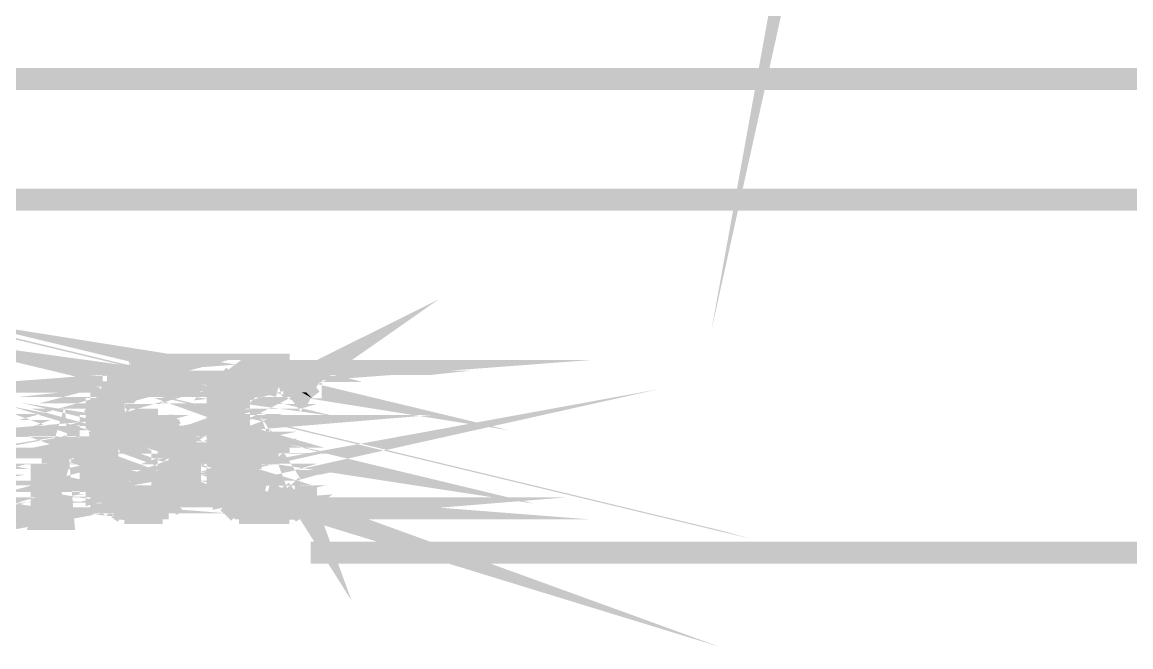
# Model space of a CAD drawing. Header units: inches. Extents: x -524 to 1067, y -71 to 1110.
# Drawn here: x 669.56 to 716.26, y -38.66 to -12.35 of the extents above; entities that cross this region are included whole.
import ezdxf

# ---------------------------------------------------------------- set-up
doc = ezdxf.new("R2010")
doc.units = ezdxf.units.IN
doc.header["$MEASUREMENT"] = 0
doc.layers.add('H', color=7, linetype='Continuous')
doc.layers.add('P', color=7, linetype='Continuous')

msp = doc.modelspace()

# ---------------------------------------------------------------- hatches: boundary and pattern name
at = {"layer": 'H', "linetype": 'Continuous'}
for points in [[(675.982, -27.743), (675.982, -27.743), (675.723, -27.743), (675.533, -27.615), (675.34, -27.484), (675.208, -27.484), (675.533, -27.615), (675.723, -27.743), (675.533, -27.677), (675.208, -27.484), (675.081, -27.484), (674.438, -27.356), (674.117, -27.294), (674.117, -27.035), (675.274, -27.484), (675.533, -27.484), (675.34, -27.484), (675.533, -27.55), (675.982, -27.743), (675.982, -27.743), (675.533, -27.55), (675.274, -27.484), (674.117, -27.035), (674.566, -27.035), (676.176, -27.743), (675.982, -27.743)], [(676.176, -27.743), (674.566, -27.035), (676.176, -27.035), (676.176, -27.743)], [(674.825, -27.035), (675.723, -26.841), (675.723, -27.035), (674.825, -27.035)], [(674.825, -27.035), (675.015, -26.841), (675.723, -26.841), (674.825, -27.035)], [(678.752, -27.294), (681.326, -27.035), (681.519, -27.294), (678.752, -27.294)], [(678.752, -27.294), (678.942, -27.035), (681.326, -27.035), (678.752, -27.294)], [(679.46, -27.035), (679.46, -26.841), (680.358, -26.841), (680.358, -27.035), (679.46, -27.035)], [(673.405, -27.743), (675.015, -27.484), (674.825, -27.743), (673.405, -27.743)], [(673.405, -27.743), (673.405, -27.484), (675.015, -27.484), (673.405, -27.743)], [(674.566, -27.484), (674.566, -27.484), (673.665, -27.484), (673.665, -27.294), (673.858, -27.294), (674.051, -27.294), (674.825, -27.484), (674.694, -27.484), (674.051, -27.294), (673.665, -27.294), (674.566, -27.484), (674.566, -27.484), (673.665, -27.294), (674.051, -27.294), (674.694, -27.484), (674.566, -27.484)], [(675.723, -27.743), (675.723, -27.743), (675.533, -27.743), (674.825, -27.484), (674.117, -27.356), (673.858, -27.294), (674.117, -27.356), (674.438, -27.356), (674.953, -27.484), (675.533, -27.677), (675.723, -27.743), (675.723, -27.743), (675.533, -27.677), (674.953, -27.484), (674.438, -27.356), (674.117, -27.356), (673.858, -27.294), (674.117, -27.294), (674.438, -27.356), (675.081, -27.484), (675.208, -27.484), (674.953, -27.484), (675.533, -27.677), (675.723, -27.743)], [(678.041, -27.743), (679.909, -27.484), (679.65, -27.743), (678.041, -27.743)], [(678.041, -27.743), (678.3, -27.484), (679.909, -27.484), (678.041, -27.743)], [(678.3, -27.484), (678.493, -27.294), (680.169, -27.484), (678.3, -27.484)], [(680.358, -27.743), (680.169, -27.484), (678.493, -27.294), (681.778, -27.294), (680.358, -27.743)], [(680.358, -27.743), (681.778, -27.294), (680.811, -27.743), (680.358, -27.743)], [(680.811, -27.743), (681.778, -27.294), (681.326, -27.936), (681.07, -27.743), (680.811, -27.743)], [(681.778, -28.192), (681.326, -27.936), (681.778, -27.294), (681.778, -28.192)], [(672.956, -28.451), (672.956, -28.192), (673.858, -27.936), (673.858, -28.192), (673.665, -28.192), (673.665, -28.451), (673.405, -28.645), (672.697, -28.9), (672.697, -28.451), (672.956, -28.451)], [(672.956, -28.192), (672.956, -27.936), (673.15, -27.936), (674.373, -27.743), (674.117, -27.936), (673.858, -27.936), (672.956, -28.192)], [(673.15, -27.936), (673.15, -27.743), (674.373, -27.743), (673.15, -27.936)], [(677.851, -28.451), (677.851, -27.936), (678.752, -27.936), (678.752, -28.451), (677.851, -28.451)], [(678.041, -27.936), (678.041, -27.743), (679.201, -27.743), (678.942, -27.936), (678.041, -27.936)], [(681.778, -28.192), (681.326, -27.936), (681.519, -27.936), (681.778, -28.192)], [(678.493, -28.9), (677.851, -28.645), (677.851, -28.451), (678.493, -28.451), (678.493, -28.9)], [(672.508, -29.612), (672.508, -29.093), (672.697, -28.9), (673.405, -29.093), (673.405, -29.353), (673.15, -29.353), (672.508, -29.612)], [(673.405, -29.093), (672.697, -28.9), (673.405, -28.645), (673.405, -29.093)], [(677.851, -28.9), (677.851, -28.645), (678.493, -28.9), (677.851, -28.9)], [(677.851, -29.612), (677.851, -28.9), (678.493, -28.9), (678.493, -29.093), (678.752, -29.353), (677.851, -29.612)], [(672.508, -29.612), (673.15, -29.353), (673.15, -29.612), (672.508, -29.612)], [(673.405, -29.612), (673.665, -29.353), (674.117, -29.353), (674.373, -29.093), (675.274, -29.093), (675.274, -29.353), (675.723, -29.353), (675.982, -29.612), (673.405, -29.612)], [(677.851, -29.612), (678.752, -29.353), (678.752, -29.612), (677.851, -29.612)], [(672.508, -29.802), (672.508, -29.612), (676.176, -29.612), (676.176, -29.802), (672.508, -29.802)], [(672.508, -30.32), (672.508, -30.061), (673.858, -29.802), (673.665, -30.061), (672.508, -30.32)], [(672.508, -30.061), (673.858, -29.802), (674.117, -29.802), (672.508, -30.061)], [(672.508, -30.061), (672.508, -29.802), (674.117, -29.802), (672.508, -30.061)], [(675.274, -30.061), (675.015, -29.802), (676.435, -30.061), (675.274, -30.061)], [(676.435, -30.061), (675.015, -29.802), (676.435, -29.802), (676.435, -30.061)], [(678.041, -29.802), (678.041, -29.612), (678.942, -29.612), (678.942, -29.802), (678.041, -29.802)], [(678.3, -30.061), (679.65, -29.802), (679.909, -30.061), (678.3, -30.061)], [(678.3, -30.061), (678.3, -29.802), (679.65, -29.802), (678.3, -30.061)], [(672.508, -30.32), (673.343, -30.126), (673.665, -30.061), (673.343, -30.126), (673.15, -30.32), (672.508, -30.32)], [(672.508, -30.769), (672.508, -30.32), (673.15, -30.51), (672.508, -30.769)], [(673.15, -30.51), (672.508, -30.32), (673.15, -30.32), (673.15, -30.51)], [(676.625, -30.51), (675.723, -30.32), (675.533, -30.32), (676.435, -30.061), (676.625, -30.32), (676.625, -30.51)], [(675.533, -30.32), (675.533, -30.061), (676.435, -30.061), (675.533, -30.32)], [(675.723, -30.51), (675.723, -30.32), (676.625, -30.51), (675.723, -30.51)], [(680.358, -30.51), (678.942, -30.32), (678.752, -30.32), (678.493, -30.061), (680.358, -30.51)], [(680.358, -30.51), (678.493, -30.061), (680.358, -30.061), (680.358, -30.51)], [(678.752, -30.51), (678.942, -30.32), (680.358, -30.51), (678.752, -30.51)], [(672.508, -31.67), (672.508, -30.769), (673.15, -30.51), (673.15, -31.218), (673.405, -31.218), (673.405, -31.477), (672.508, -31.67)], [(675.723, -30.769), (675.723, -30.51), (676.625, -30.51), (676.625, -30.962), (675.982, -31.218), (675.982, -30.962), (675.723, -30.769)], [(678.041, -31.218), (678.041, -30.962), (679.201, -30.769), (678.942, -30.962), (678.752, -30.962), (678.041, -31.218)], [(678.041, -30.962), (678.3, -30.769), (679.201, -30.769), (678.041, -30.962)], [(678.3, -30.769), (679.909, -30.51), (679.65, -30.769), (678.3, -30.769)], [(678.3, -30.769), (678.493, -30.51), (679.909, -30.51), (678.3, -30.769)], [(670.38, -33.28), (670.38, -30.962), (671.088, -30.962), (671.347, -33.28), (670.38, -33.28)], [(676.435, -31.929), (675.723, -31.67), (675.723, -31.477), (675.982, -31.218), (676.625, -30.962), (676.625, -31.67), (676.435, -31.929)], [(677.851, -31.477), (678.041, -31.218), (678.752, -31.477), (677.851, -31.477)], [(678.752, -31.477), (678.041, -31.218), (678.752, -30.962), (678.752, -31.477)], [(673.405, -31.929), (672.697, -31.67), (672.508, -31.67), (673.405, -31.477), (673.405, -31.929)], [(672.697, -32.119), (672.697, -31.67), (673.405, -31.929), (673.665, -31.929), (673.665, -32.119), (672.697, -32.119)], [(675.723, -31.929), (675.723, -31.67), (676.435, -31.929), (675.723, -31.929)], [(677.851, -31.67), (677.851, -31.477), (678.752, -31.477), (678.752, -31.67), (677.851, -31.67)], [(677.851, -32.119), (677.851, -31.67), (678.752, -31.67), (678.752, -31.929), (677.851, -32.119)], [(672.956, -32.378), (672.956, -32.119), (673.665, -32.119), (673.858, -32.378), (672.956, -32.378)], [(675.274, -32.378), (675.533, -32.119), (676.435, -32.119), (676.435, -32.378), (675.274, -32.378)], [(675.533, -32.119), (675.533, -31.929), (676.435, -31.929), (676.435, -32.119), (675.533, -32.119)], [(678.041, -32.378), (678.041, -32.119), (677.851, -32.119), (678.752, -31.929), (678.942, -32.119), (678.041, -32.378)], [(678.041, -32.378), (678.942, -32.119), (678.942, -32.378), (678.041, -32.378)], [(681.519, -32.827), (680.811, -32.378), (681.07, -32.119), (681.519, -32.827)], [(681.519, -32.827), (681.07, -32.119), (681.326, -32.119), (681.519, -31.929), (681.519, -32.827)], [(672.956, -32.637), (674.373, -32.378), (674.566, -32.378), (672.956, -32.637)], [(672.956, -32.637), (672.956, -32.378), (674.373, -32.378), (672.956, -32.637)], [(672.956, -32.637), (674.566, -32.378), (676.176, -32.637), (672.956, -32.637)], [(673.858, -33.086), (673.665, -32.827), (673.405, -32.827), (673.15, -32.637), (675.982, -32.637), (675.723, -32.827), (675.533, -32.827), (675.533, -33.086), (673.858, -33.086)], [(676.176, -32.637), (674.566, -32.378), (675.015, -32.378), (676.176, -32.637)], [(676.176, -32.637), (675.015, -32.378), (676.176, -32.378), (676.176, -32.637)], [(681.519, -32.827), (678.3, -32.637), (678.041, -32.378), (679.909, -32.378), (681.519, -32.827)], [(678.493, -32.827), (678.3, -32.637), (681.519, -32.827), (678.493, -32.827)], [(681.519, -32.827), (679.909, -32.378), (680.169, -32.378), (681.519, -32.827)], [(681.519, -32.827), (680.169, -32.378), (680.617, -32.378), (681.519, -32.827)], [(681.519, -32.827), (680.617, -32.378), (680.811, -32.378), (681.519, -32.827)], [(678.752, -33.086), (678.493, -32.827), (681.07, -32.827), (680.811, -33.086), (678.752, -33.086)]]:
    msp.add_hatch(color=256, dxfattribs=at).paths.add_polyline_path(points)

# ---------------------------------------------------------------- linework, layer by layer
at = {"layer": 'P', "const_width": 0.927}
for points in [[(703.535, -0.833), (703.279, -1.99), (703.535, -0.574)], [(952.877, -14.739), (372.111, -14.739)], [(957.961, -19.823), (366.961, -19.823)], [(675.468, -27.677), (673.858, -27.228), (675.723, -27.677), (675.468, -27.677)], [(673.599, -27.228), (675.468, -27.677), (673.858, -27.228), (673.599, -27.228)], [(680.811, -27.677), (681.712, -27.228), (680.811, -27.677), (681.712, -27.228), (681.07, -27.677), (680.811, -27.677)], [(680.358, -27.677), (678.493, -27.228), (680.103, -27.484)], [(675.468, -27.484), (673.599, -27.228), (675.468, -27.677), (675.468, -27.484)], [(665.036, -27.035), (662.978, -27.035), (665.036, -27.228), (665.036, -27.035)], [(662.978, -27.035), (665.036, -27.228), (662.978, -27.228), (662.978, -27.035)], [(678.942, -27.035), (681.26, -27.035), (678.687, -27.228), (678.942, -27.035)], [(675.015, -26.776), (675.723, -26.776), (674.759, -27.035)], [(674.051, -27.035), (675.916, -27.677), (675.723, -27.677)], [(675.723, -27.677), (674.051, -27.035)], [(674.051, -27.035), (674.051, -27.228)], [(675.723, -27.677), (674.051, -27.035)], [(674.051, -27.035), (675.916, -27.677), (674.051, -27.035), (674.051, -27.035), (675.916, -27.677)], [(674.051, -27.035), (676.176, -27.677)], [(674.051, -27.035), (676.176, -27.677)], [(676.176, -27.677), (674.307, -27.035), (674.051, -27.035)], [(676.176, -27.677), (674.307, -27.035)], [(674.307, -27.035), (674.566, -27.035), (676.176, -27.677)], [(676.176, -27.035), (674.566, -27.035)], [(674.566, -27.035), (676.176, -27.035)], [(676.176, -27.035), (674.566, -27.035)], [(674.566, -27.035), (676.176, -27.677)], [(675.916, -27.035), (674.566, -27.035)], [(674.566, -27.035), (675.916, -27.035)], [(676.176, -27.035), (674.566, -27.035), (674.566, -27.035)], [(674.566, -27.035), (676.176, -27.035)], [(675.916, -27.035), (674.566, -27.035), (674.759, -27.035)], [(675.723, -26.776), (674.759, -27.035), (675.723, -26.776)], [(674.759, -27.035), (675.015, -26.776)], [(675.723, -27.035), (674.759, -27.035), (675.916, -27.035), (675.723, -27.035)], [(674.759, -27.035), (675.916, -27.035)], [(675.274, -26.776), (675.723, -26.776)], [(675.723, -26.776), (675.274, -26.776)], [(675.274, -26.776), (675.468, -26.776)], [(675.468, -26.776), (675.274, -26.776)], [(675.274, -26.776), (675.274, -26.776), (675.274, -26.776)], [(675.468, -26.776), (675.723, -26.776)], [(675.723, -26.776), (675.468, -26.776)], [(676.176, -27.677), (676.176, -27.035)], [(680.358, -26.776), (679.395, -26.776), (680.358, -27.035), (680.358, -26.776)], [(679.395, -26.776), (680.358, -27.035), (679.395, -27.035)], [(678.687, -27.228), (681.26, -27.035)], [(678.942, -27.035), (681.07, -27.035)], [(681.07, -27.035), (678.942, -27.035)], [(678.942, -27.035), (681.07, -27.035)], [(681.07, -27.035), (678.942, -27.035), (678.942, -27.035), (681.07, -27.035)], [(678.942, -27.035), (681.26, -27.035)], [(680.811, -27.035), (678.942, -27.035)], [(678.942, -27.035), (680.811, -27.035)], [(680.811, -27.035), (678.942, -27.035)], [(678.942, -27.035), (681.07, -27.035)], [(680.811, -27.035), (678.942, -27.035)], [(678.942, -27.035), (679.201, -27.035)], [(679.395, -27.035), (680.811, -27.035), (679.201, -27.035)], [(679.201, -27.035), (679.395, -27.035)], [(680.811, -27.035), (679.201, -27.035)], [(679.201, -27.035), (680.811, -27.035)], [(679.201, -27.035), (680.811, -27.035)], [(679.65, -26.776), (680.358, -26.776), (679.395, -26.776), (679.65, -26.776)], [(679.395, -27.035), (679.395, -26.776)], [(680.358, -27.035), (679.395, -27.035)], [(679.395, -27.035), (680.358, -27.035)], [(680.552, -27.035), (679.395, -27.035), (680.811, -27.035), (680.552, -27.035)], [(680.103, -26.776), (679.844, -26.776), (679.65, -26.776)], [(679.65, -26.776), (679.844, -26.776)], [(680.103, -26.776), (679.65, -26.776), (680.358, -26.776)], [(679.844, -26.776), (680.103, -26.776)], [(680.358, -26.776), (680.103, -26.776)], [(681.07, -27.035), (680.811, -27.035)], [(680.811, -27.035), (680.811, -27.035)], [(681.26, -27.035), (681.07, -27.035)], [(681.26, -27.035), (681.519, -27.228)], [(679.844, -32.313), (681.519, -32.827), (680.103, -32.313)], [(673.405, -27.677), (675.274, -27.484), (675.015, -27.484)], [(673.405, -27.677), (675.274, -27.484), (673.405, -27.484), (673.405, -27.677)], [(679.65, -27.677), (678.041, -27.677), (679.844, -27.484)], [(678.234, -27.484), (679.844, -27.484), (678.041, -27.677), (678.234, -27.484)], [(675.274, -27.484), (673.405, -27.484)], [(673.405, -27.484), (675.274, -27.484)], [(675.468, -27.484), (673.405, -27.484)], [(673.405, -27.484), (673.599, -27.484), (675.468, -27.484)], [(673.405, -27.677), (675.015, -27.484)], [(675.015, -27.484), (673.405, -27.677)], [(675.468, -27.484), (673.599, -27.228), (673.599, -27.484)], [(673.599, -27.484), (675.468, -27.484)], [(673.858, -27.228), (675.723, -27.677), (674.051, -27.228), (673.858, -27.228)], [(675.723, -27.677), (674.051, -27.228), (675.723, -27.677), (675.723, -27.677), (674.051, -27.228)], [(675.015, -27.484), (674.759, -27.677)], [(679.844, -27.484), (678.041, -27.677), (679.844, -27.484), (679.844, -27.484)], [(678.234, -27.484), (678.493, -27.228)], [(679.844, -27.484), (678.234, -27.484)], [(678.234, -27.484), (679.844, -27.484)], [(680.103, -27.484), (678.234, -27.484), (678.234, -27.484)], [(678.234, -27.484), (680.103, -27.484)], [(680.103, -27.484), (678.234, -27.484)], [(678.234, -27.484), (680.103, -27.484)], [(680.103, -27.484), (678.234, -27.484)], [(678.493, -27.228), (680.103, -27.484)], [(680.358, -27.677), (678.493, -27.228)], [(678.493, -27.228), (681.712, -27.228)], [(678.687, -27.228), (681.519, -27.228), (678.493, -27.228), (678.687, -27.228)], [(681.519, -27.228), (678.493, -27.228), (681.712, -27.228)], [(678.493, -27.228), (681.712, -27.228)], [(681.712, -27.228), (678.493, -27.228), (678.493, -27.228), (681.712, -27.228)], [(678.493, -27.228), (681.712, -27.228)], [(681.519, -27.228), (678.687, -27.228)], [(681.519, -27.228), (678.687, -27.228)], [(678.687, -27.228), (681.519, -27.228)], [(679.844, -27.484), (679.65, -27.677)], [(680.103, -27.484), (680.358, -27.677)], [(681.712, -27.228), (680.358, -27.677)], [(680.358, -27.677), (681.712, -27.228), (680.358, -27.677)], [(680.552, -27.677), (681.712, -27.228), (680.552, -27.677)], [(681.712, -27.228), (680.552, -27.677)], [(680.552, -27.677), (680.811, -27.677), (681.712, -27.228)], [(681.712, -27.228), (681.26, -27.936), (681.712, -28.192)], [(681.712, -27.228), (681.07, -27.677)], [(681.07, -27.677), (681.26, -27.936), (681.712, -27.228)], [(681.519, -27.228), (681.519, -27.228)], [(681.712, -27.228), (681.519, -27.228)], [(681.712, -28.192), (681.712, -27.228)], [(681.712, -27.228), (681.712, -27.228)], [(672.891, -27.936), (673.858, -27.936), (672.891, -28.192)], [(673.858, -27.936), (672.891, -28.192), (673.858, -27.936)], [(674.051, -27.936), (672.891, -27.936)], [(672.891, -27.936), (673.15, -27.936)], [(674.051, -27.936), (672.891, -27.936)], [(672.891, -27.936), (673.858, -27.936), (674.051, -27.936)], [(672.891, -28.192), (672.891, -27.936)], [(674.307, -27.677), (673.15, -27.936), (674.307, -27.677), (673.15, -27.936)], [(673.15, -27.936), (674.051, -27.936), (674.307, -27.677)], [(674.759, -27.677), (673.15, -27.677), (674.759, -27.677)], [(674.566, -27.677), (673.15, -27.677), (674.307, -27.677), (674.566, -27.677)], [(673.15, -27.677), (674.307, -27.677)], [(674.307, -27.677), (673.15, -27.936)], [(673.15, -27.936), (673.15, -27.677)], [(674.759, -27.677), (673.15, -27.677)], [(673.15, -27.677), (673.405, -27.677)], [(673.15, -27.936), (674.051, -27.936)], [(674.051, -27.936), (673.15, -27.936)], [(673.15, -27.936), (673.15, -27.936)], [(674.051, -27.936), (673.15, -27.936)], [(673.15, -27.936), (674.051, -27.936), (674.051, -27.936), (673.15, -27.936)], [(674.759, -27.677), (673.405, -27.677)], [(674.759, -27.677), (673.405, -27.677), (674.759, -27.677), (674.759, -27.677), (673.405, -27.677)], [(677.785, -27.936), (678.687, -27.936), (677.785, -28.192), (677.785, -27.936)], [(675.916, -27.677), (675.916, -27.677), (675.916, -27.677)], [(676.176, -27.677), (675.916, -27.677)], [(678.942, -27.936), (677.785, -27.936)], [(677.785, -27.936), (678.942, -27.936)], [(678.942, -27.936), (677.785, -27.936), (678.687, -27.936), (678.942, -27.936)], [(678.687, -27.936), (677.785, -28.192)], [(677.785, -28.192), (678.687, -28.192), (678.687, -27.936)], [(678.041, -27.936), (678.942, -27.936), (677.785, -27.936), (678.041, -27.936)], [(679.395, -27.677), (678.041, -27.677), (679.395, -27.677)], [(679.201, -27.677), (678.041, -27.677), (679.201, -27.677), (679.201, -27.677), (678.041, -27.677)], [(679.201, -27.677), (678.041, -27.936)], [(678.041, -27.936), (678.041, -27.677)], [(679.201, -27.677), (678.041, -27.936)], [(678.041, -27.936), (678.942, -27.936), (679.201, -27.677)], [(679.65, -27.677), (678.041, -27.677), (679.395, -27.677)], [(678.041, -27.677), (679.395, -27.677), (678.041, -27.677), (678.041, -27.677), (679.395, -27.677), (678.041, -27.677)], [(679.395, -27.677), (679.65, -27.677)], [(679.395, -27.677), (679.395, -27.677)], [(680.552, -27.677), (680.552, -27.677)], [(681.519, -27.936), (681.26, -27.936)], [(681.26, -27.936), (681.712, -28.192)], [(681.26, -27.936), (681.712, -28.192), (681.26, -27.936)], [(681.712, -28.192), (681.519, -27.936), (681.712, -28.192), (681.519, -27.936)], [(674.307, -32.313), (672.891, -32.572), (674.051, -32.313)], [(665.036, -28.192), (666.004, -28.385), (665.036, -28.385), (665.036, -28.192)], [(673.599, -28.385), (672.697, -28.645), (673.405, -28.645)], [(672.891, -28.385), (673.599, -28.385), (672.697, -28.385), (672.891, -28.385)], [(673.599, -28.385), (672.697, -28.385)], [(672.697, -28.385), (673.599, -28.385), (673.599, -28.385), (672.697, -28.385)], [(673.599, -28.385), (672.697, -28.645), (672.697, -28.385)], [(673.858, -28.192), (672.891, -28.192)], [(672.891, -28.192), (673.599, -28.192), (673.858, -28.192)], [(672.891, -28.192), (673.599, -28.192)], [(673.599, -28.192), (672.891, -28.385), (672.891, -28.192)], [(673.599, -28.192), (672.891, -28.385)], [(672.891, -28.385), (673.599, -28.385)], [(673.405, -28.645), (673.599, -28.385)], [(673.599, -28.385), (673.599, -28.192)], [(678.493, -28.385), (677.785, -28.385), (678.493, -28.645), (678.493, -28.385)], [(677.785, -28.385), (678.493, -28.645), (677.785, -28.645), (677.785, -28.385)], [(677.785, -28.192), (678.687, -28.192)], [(678.687, -28.192), (677.785, -28.192), (677.785, -28.192), (678.687, -28.192)], [(677.785, -28.192), (678.687, -28.385), (678.687, -28.192)], [(677.785, -28.192), (678.687, -28.385)], [(677.785, -28.385), (677.785, -28.192)], [(678.687, -28.385), (677.785, -28.385)], [(677.785, -28.385), (678.687, -28.385)], [(678.687, -28.385), (677.785, -28.385)], [(678.687, -30.254), (680.358, -30.51), (678.493, -30.061)], [(672.442, -29.093), (673.405, -29.093), (672.697, -28.9)], [(673.405, -28.645), (672.697, -28.9), (673.405, -28.645), (672.697, -28.9), (673.405, -28.9), (673.405, -28.645)], [(672.697, -28.645), (673.405, -28.645), (672.697, -28.9), (672.697, -28.645)], [(672.697, -28.9), (672.442, -29.093)], [(672.697, -28.9), (673.405, -28.9), (672.697, -28.9), (672.697, -28.9), (673.405, -28.9)], [(672.697, -28.9), (673.405, -29.093), (673.405, -28.9)], [(678.493, -28.9), (677.785, -29.093), (678.493, -29.093), (678.493, -28.9)], [(677.785, -28.9), (678.493, -28.9), (677.785, -29.093), (677.785, -28.9)], [(678.493, -28.645), (677.785, -28.645), (678.493, -28.9), (678.493, -28.645)], [(677.785, -28.645), (678.493, -28.9), (677.785, -28.645)], [(677.785, -28.9), (678.493, -28.9)], [(678.493, -28.9), (677.785, -28.9)], [(677.785, -28.9), (678.493, -28.9), (678.493, -28.9)], [(678.493, -28.9), (677.785, -28.9)], [(673.405, -29.546), (675.723, -29.353), (673.599, -29.353), (673.405, -29.546)], [(675.274, -29.353), (674.051, -29.353), (675.274, -29.093)], [(672.442, -29.353), (673.15, -29.353), (672.442, -29.546), (672.442, -29.353)], [(670.38, -33.28), (671.088, -30.962), (671.281, -33.28), (670.38, -33.28)], [(672.442, -29.093), (673.405, -29.093), (672.442, -29.093), (672.442, -29.093), (673.405, -29.093)], [(672.442, -29.093), (673.405, -29.353), (673.405, -29.093)], [(672.442, -29.093), (673.405, -29.353)], [(672.442, -29.353), (672.442, -29.093)], [(673.15, -29.353), (672.442, -29.546), (673.15, -29.353)], [(673.405, -29.353), (672.442, -29.353)], [(673.405, -29.353), (672.442, -29.353)], [(672.442, -29.353), (673.15, -29.353), (673.405, -29.353)], [(673.405, -29.546), (675.723, -29.353), (675.916, -29.546)], [(675.723, -29.353), (673.599, -29.353)], [(673.599, -29.353), (675.723, -29.353), (675.723, -29.353), (673.599, -29.353)], [(675.723, -29.353), (673.599, -29.353)], [(673.599, -29.353), (673.599, -29.353)], [(675.723, -29.353), (673.599, -29.353)], [(673.599, -29.353), (675.468, -29.353)], [(673.599, -29.353), (675.468, -29.353)], [(673.858, -29.353), (673.599, -29.353)], [(675.468, -29.353), (673.858, -29.353)], [(675.468, -29.353), (673.858, -29.353)], [(673.858, -29.353), (675.274, -29.353)], [(673.858, -29.353), (675.274, -29.353)], [(675.274, -29.353), (673.858, -29.353)], [(673.858, -29.353), (673.858, -29.353)], [(675.274, -29.353), (673.858, -29.353)], [(673.858, -29.353), (675.274, -29.353), (675.274, -29.353), (673.858, -29.353)], [(674.051, -29.353), (673.858, -29.353)], [(678.687, -29.353), (677.785, -29.546), (678.687, -29.353), (677.785, -29.546), (678.687, -29.546), (678.687, -29.353)], [(674.051, -29.353), (675.274, -29.093)], [(675.274, -29.093), (674.307, -29.093), (674.051, -29.353)], [(675.274, -29.353), (674.051, -29.353)], [(675.274, -29.093), (674.307, -29.093), (675.015, -29.093)], [(674.307, -29.093), (675.015, -29.093), (674.307, -29.093), (674.307, -29.093), (675.015, -29.093)], [(674.307, -29.093), (674.759, -29.093), (675.015, -29.093)], [(674.307, -29.093), (674.759, -29.093), (674.566, -29.093), (674.307, -29.093)], [(674.759, -29.093), (674.759, -29.093), (674.759, -29.093)], [(677.785, -29.353), (678.687, -29.353), (677.785, -29.546), (677.785, -29.353)], [(675.015, -29.093), (675.274, -29.093)], [(675.274, -29.093), (675.274, -29.353)], [(675.274, -29.353), (675.468, -29.353)], [(675.468, -29.353), (675.723, -29.353)], [(678.493, -29.093), (677.785, -29.353), (678.687, -29.353)], [(677.785, -29.093), (678.493, -29.093), (677.785, -29.093), (677.785, -29.093), (678.493, -29.093), (677.785, -29.093)], [(678.493, -29.093), (678.493, -29.093), (677.785, -29.093)], [(678.493, -29.093), (677.785, -29.353), (677.785, -29.093)], [(678.687, -29.353), (678.493, -29.093)], [(681.07, -32.119), (681.519, -32.827), (681.26, -32.119)], [(673.599, -30.061), (672.442, -30.061), (673.858, -29.802)], [(673.15, -30.254), (672.442, -30.254), (673.405, -30.061), (673.15, -30.254)], [(672.442, -29.802), (674.051, -29.802), (672.442, -30.061)], [(676.176, -29.802), (672.442, -29.546)], [(672.442, -29.546), (672.442, -29.802)], [(676.176, -29.802), (672.442, -29.546)], [(672.442, -29.546), (676.176, -29.546)], [(672.442, -29.546), (676.176, -29.546), (673.15, -29.546), (672.442, -29.546)], [(673.15, -29.546), (672.442, -29.546)], [(672.442, -29.546), (672.442, -29.546), (673.15, -29.546)], [(673.858, -29.802), (672.442, -30.061)], [(672.442, -30.061), (674.051, -29.802)], [(672.442, -30.061), (674.051, -29.802)], [(674.051, -29.802), (672.442, -30.061)], [(674.566, -29.802), (672.442, -29.802)], [(672.442, -29.802), (674.566, -29.802)], [(674.307, -29.802), (672.442, -29.802)], [(672.442, -29.802), (674.051, -29.802)], [(672.442, -30.061), (672.442, -29.802)], [(674.566, -29.802), (672.442, -29.802)], [(672.442, -29.802), (676.176, -29.802)], [(672.442, -29.802), (676.176, -29.802)], [(676.176, -29.546), (673.15, -29.546)], [(673.15, -29.546), (676.176, -29.546)], [(675.916, -29.546), (673.15, -29.546)], [(673.15, -29.546), (675.916, -29.546), (675.916, -29.546), (673.15, -29.546)], [(675.916, -29.546), (673.405, -29.546), (673.15, -29.546)], [(675.916, -29.546), (673.405, -29.546)], [(673.858, -29.802), (673.599, -30.061)], [(674.051, -29.802), (673.858, -29.802)], [(674.051, -29.802), (674.051, -29.802)], [(674.051, -29.802), (674.307, -29.802)], [(676.176, -29.802), (674.566, -29.802)], [(674.566, -29.802), (676.435, -29.802)], [(676.435, -29.802), (674.566, -29.802)], [(676.176, -29.802), (674.566, -29.802)], [(674.566, -29.802), (676.435, -29.802)], [(674.566, -29.802), (676.435, -29.802)], [(676.435, -29.802), (674.566, -29.802), (674.566, -29.802)], [(674.759, -29.802), (676.435, -29.802)], [(676.435, -29.802), (675.015, -29.802), (674.759, -29.802)], [(676.435, -30.061), (675.015, -29.802)], [(675.015, -29.802), (675.274, -30.061)], [(676.435, -30.061), (675.015, -29.802)], [(675.015, -29.802), (675.015, -29.802)], [(675.015, -29.802), (676.435, -30.061)], [(676.435, -29.802), (675.015, -29.802)], [(675.015, -29.802), (676.435, -30.061)], [(678.041, -29.546), (678.942, -29.802), (678.041, -29.802), (678.041, -29.546)], [(676.176, -29.546), (676.176, -29.802)], [(676.435, -29.802), (676.176, -29.802)], [(676.435, -30.061), (676.435, -29.802)], [(677.785, -29.546), (678.687, -29.546)], [(678.687, -29.546), (677.785, -29.546)], [(677.785, -29.546), (678.687, -29.546)], [(678.687, -29.546), (678.041, -29.546), (677.785, -29.546)], [(678.687, -29.546), (678.041, -29.546)], [(678.041, -29.546), (678.687, -29.546)], [(678.942, -29.546), (678.041, -29.546)], [(678.041, -29.546), (678.942, -29.802), (678.942, -29.546)], [(678.942, -29.802), (678.041, -29.802)], [(678.041, -29.802), (679.201, -29.802), (678.942, -29.802)], [(678.041, -29.802), (679.201, -29.802)], [(679.201, -29.802), (678.234, -29.802), (678.041, -29.802)], [(679.65, -29.802), (679.844, -30.061), (678.234, -30.061)], [(678.234, -30.061), (679.65, -29.802)], [(678.234, -29.802), (679.65, -29.802)], [(679.65, -29.802), (678.234, -29.802)], [(678.234, -29.802), (679.65, -29.802)], [(679.65, -29.802), (678.234, -30.061), (678.234, -29.802)], [(679.65, -29.802), (678.234, -30.061), (679.65, -29.802), (679.65, -29.802)], [(679.201, -29.802), (678.234, -29.802)], [(678.234, -29.802), (679.201, -29.802)], [(679.395, -29.802), (678.234, -29.802)], [(678.234, -29.802), (679.65, -29.802)], [(679.201, -29.802), (678.234, -29.802)], [(678.234, -29.802), (679.201, -29.802)], [(679.201, -29.802), (679.201, -29.802)], [(679.65, -29.802), (679.395, -29.802)], [(665.295, -30.061), (666.197, -30.254), (665.295, -30.254), (665.295, -30.061)], [(673.15, -30.254), (672.442, -30.254), (673.15, -30.254), (672.442, -30.254), (673.15, -30.51), (673.15, -30.254)], [(676.435, -30.061), (675.468, -30.254), (676.435, -30.061), (675.468, -30.254), (676.625, -30.254)], [(675.468, -30.061), (676.435, -30.061), (675.468, -30.061), (676.435, -30.061), (675.468, -30.254), (675.468, -30.061)], [(672.442, -30.254), (673.405, -30.061), (673.599, -30.061)], [(673.599, -30.061), (672.442, -30.254)], [(673.599, -30.061), (672.442, -30.061), (673.599, -30.061), (673.599, -30.061), (672.442, -30.061)], [(673.599, -30.061), (672.442, -30.254)], [(672.442, -30.254), (672.442, -30.061)], [(672.442, -30.254), (673.15, -30.51), (672.442, -30.254)], [(673.15, -30.254), (672.442, -30.254), (673.15, -30.254), (672.442, -30.254), (672.442, -30.254), (673.15, -30.254)], [(678.493, -30.061), (680.358, -30.51), (678.234, -30.061), (678.493, -30.061)], [(675.274, -30.061), (676.435, -30.061), (675.274, -30.061)], [(675.274, -30.061), (676.435, -30.061)], [(675.468, -30.061), (676.435, -30.061), (676.435, -30.061), (675.468, -30.061)], [(675.468, -30.254), (676.625, -30.254)], [(675.723, -30.254), (675.468, -30.254)], [(675.723, -30.254), (676.625, -30.51), (675.723, -30.254)], [(676.625, -30.254), (675.723, -30.254)], [(676.625, -30.254), (675.723, -30.254)], [(675.723, -30.254), (676.625, -30.51), (676.625, -30.254)], [(676.625, -30.254), (676.435, -30.061)], [(680.358, -30.51), (678.234, -30.061)], [(678.234, -30.061), (680.358, -30.061)], [(680.358, -30.061), (678.234, -30.061), (679.844, -30.061)], [(679.844, -30.061), (678.234, -30.061)], [(678.234, -30.061), (679.844, -30.061), (679.844, -30.061)], [(678.493, -30.061), (678.687, -30.254)], [(680.358, -30.51), (678.493, -30.061), (678.493, -30.061), (680.358, -30.51)], [(680.358, -30.51), (678.942, -30.254), (678.687, -30.51)], [(678.942, -30.254), (678.687, -30.254)], [(678.687, -30.254), (678.942, -30.254)], [(680.358, -30.51), (678.942, -30.254)], [(678.942, -30.254), (678.942, -30.254)], [(678.942, -30.254), (680.358, -30.51), (678.942, -30.254), (680.358, -30.51)], [(678.942, -30.254), (680.358, -30.51), (678.942, -30.254)], [(680.358, -30.061), (679.844, -30.061)], [(679.844, -30.061), (680.358, -30.061)], [(679.844, -30.061), (680.358, -30.061)], [(680.358, -30.061), (680.358, -30.51)], [(680.358, -30.061), (680.358, -30.061)], [(673.15, -30.51), (672.442, -30.703), (673.15, -30.51), (672.442, -30.703), (673.15, -30.703), (673.15, -30.51)], [(672.442, -30.51), (673.15, -30.51), (672.442, -30.703), (672.442, -30.51)], [(672.442, -30.703), (673.15, -30.962), (672.442, -30.962), (672.442, -30.703)], [(676.625, -30.51), (675.723, -30.703), (676.625, -30.703), (676.625, -30.51)], [(672.442, -30.703), (673.15, -30.703)], [(673.15, -30.703), (672.442, -30.703)], [(672.442, -30.703), (672.442, -30.703)], [(673.15, -30.703), (672.442, -30.703)], [(672.442, -30.703), (673.15, -30.962)], [(675.723, -30.51), (676.625, -30.51), (675.723, -30.703), (675.723, -30.51)], [(673.15, -30.962), (673.15, -30.703)], [(678.942, -30.962), (678.041, -30.962), (679.201, -30.703)], [(675.723, -30.703), (676.625, -30.703), (675.916, -30.962)], [(675.723, -30.51), (676.625, -30.51)], [(676.625, -30.51), (675.723, -30.51)], [(675.723, -30.51), (676.625, -30.51), (676.625, -30.51)], [(676.625, -30.51), (675.723, -30.51)], [(675.916, -30.962), (675.723, -30.703)], [(676.625, -30.703), (675.916, -30.962)], [(676.625, -30.962), (676.625, -30.703)], [(679.844, -30.51), (678.234, -30.703), (678.493, -30.51)], [(679.201, -30.703), (678.041, -30.962)], [(678.041, -30.962), (678.234, -30.703)], [(679.65, -30.703), (679.844, -30.51), (678.234, -30.703)], [(679.395, -30.703), (678.234, -30.703)], [(678.234, -30.703), (679.395, -30.703)], [(679.201, -30.703), (678.234, -30.703)], [(678.234, -30.703), (679.201, -30.703), (679.201, -30.703), (678.234, -30.703)], [(679.395, -30.703), (678.234, -30.703)], [(678.234, -30.703), (679.395, -30.703)], [(679.395, -30.703), (678.234, -30.703)], [(678.234, -30.703), (678.234, -30.703), (679.395, -30.703)], [(679.395, -30.703), (678.234, -30.703)], [(678.234, -30.703), (679.65, -30.703)], [(678.234, -30.703), (679.65, -30.703)], [(680.358, -30.51), (678.493, -30.51)], [(678.493, -30.51), (680.358, -30.51)], [(680.103, -30.51), (678.493, -30.51)], [(678.493, -30.51), (679.844, -30.51), (680.103, -30.51)], [(678.493, -30.51), (679.844, -30.51)], [(678.493, -30.51), (680.358, -30.51)], [(680.358, -30.51), (678.493, -30.51), (678.493, -30.51)], [(678.687, -30.51), (680.358, -30.51)], [(680.358, -30.51), (678.687, -30.51)], [(678.687, -30.51), (680.358, -30.51)], [(679.201, -30.703), (678.942, -30.962)], [(679.65, -30.703), (679.395, -30.703)], [(672.442, -31.218), (673.405, -31.411), (672.442, -31.411), (672.442, -31.218)], [(673.15, -30.962), (672.442, -30.962), (673.15, -31.218), (673.15, -30.962)], [(670.38, -33.28), (670.38, -30.962), (670.38, -33.28)], [(670.38, -30.962), (670.38, -33.28)], [(670.38, -33.28), (671.088, -30.962), (670.38, -30.962)], [(672.442, -30.962), (673.15, -31.218), (672.442, -31.218), (672.442, -30.962)], [(673.15, -31.218), (672.442, -31.218), (673.405, -31.218), (673.15, -31.218)], [(672.442, -31.218), (673.405, -31.218), (672.442, -31.218), (672.442, -31.218), (673.405, -31.218)], [(672.442, -31.218), (673.405, -31.411), (673.405, -31.218)], [(675.916, -31.218), (676.625, -31.411), (675.723, -31.411)], [(676.625, -30.962), (675.916, -31.218), (676.625, -30.962), (675.916, -31.218), (676.625, -31.218), (676.625, -30.962)], [(675.723, -31.411), (675.916, -31.218)], [(675.916, -30.962), (676.625, -30.962)], [(675.916, -30.962), (676.625, -30.962)], [(676.625, -30.962), (675.916, -31.218), (675.916, -30.962)], [(675.916, -31.218), (676.625, -31.218)], [(676.625, -31.218), (675.916, -31.218)], [(675.916, -31.218), (675.916, -31.218)], [(676.625, -31.218), (675.916, -31.218)], [(675.916, -31.218), (676.625, -31.411), (676.625, -31.218)], [(677.785, -31.411), (678.687, -31.411), (678.041, -31.218)], [(678.041, -31.218), (677.785, -31.411)], [(678.687, -30.962), (678.041, -31.218), (678.687, -30.962)], [(678.942, -30.962), (678.041, -30.962)], [(678.041, -30.962), (678.942, -30.962), (678.942, -30.962), (678.041, -30.962)], [(678.942, -30.962), (678.041, -30.962)], [(678.041, -30.962), (678.041, -30.962)], [(678.942, -30.962), (678.041, -30.962), (678.687, -30.962), (678.942, -30.962)], [(678.041, -30.962), (678.687, -30.962)], [(678.687, -30.962), (678.041, -31.218), (678.041, -30.962)], [(678.687, -31.218), (678.041, -31.218)], [(678.041, -31.218), (678.687, -31.411), (678.687, -31.218)], [(666.004, -31.67), (665.036, -31.864), (665.744, -31.864), (666.004, -31.67)], [(673.405, -31.411), (672.442, -31.67), (673.405, -31.411), (672.442, -31.67), (673.405, -31.67), (673.405, -31.411)], [(673.405, -31.411), (672.442, -31.411), (673.405, -31.411), (673.405, -31.411), (672.442, -31.411)], [(673.405, -31.411), (672.442, -31.67), (672.442, -31.411)], [(672.442, -31.67), (673.405, -31.67), (672.697, -31.67), (672.442, -31.67)], [(672.697, -31.67), (673.405, -31.864), (672.697, -31.67), (673.405, -31.864)], [(673.405, -31.864), (672.697, -31.864), (672.697, -31.67)], [(673.405, -31.67), (672.697, -31.67)], [(672.697, -31.67), (673.405, -31.864)], [(676.625, -31.411), (675.723, -31.411), (676.625, -31.67), (676.625, -31.411)], [(673.405, -31.864), (673.405, -31.67)], [(675.723, -31.411), (676.625, -31.67), (675.723, -31.67), (675.723, -31.411)], [(678.687, -31.67), (677.785, -31.864), (678.687, -31.864), (678.687, -31.67)], [(677.785, -31.67), (678.687, -31.67), (677.785, -31.67), (678.687, -31.67), (677.785, -31.864), (677.785, -31.67)], [(678.687, -31.411), (677.785, -31.67), (678.687, -31.67), (678.687, -31.411)], [(675.723, -31.67), (676.435, -31.864), (675.723, -31.67)], [(676.625, -31.67), (675.723, -31.67), (676.625, -31.67), (676.625, -31.67), (675.723, -31.67), (676.625, -31.67)], [(675.723, -31.67), (675.723, -31.67), (676.625, -31.67)], [(675.723, -31.67), (676.435, -31.864)], [(677.785, -31.411), (678.687, -31.411), (677.785, -31.411), (678.687, -31.411), (677.785, -31.67), (677.785, -31.411)], [(676.435, -31.864), (676.625, -31.67)], [(677.785, -31.411), (678.687, -31.411), (678.687, -31.411), (677.785, -31.411)], [(677.785, -31.67), (678.687, -31.67), (678.687, -31.67), (677.785, -31.67)], [(664.847, -32.119), (665.744, -32.313), (664.587, -32.313)], [(673.599, -32.119), (672.891, -32.119), (673.599, -32.119), (672.891, -32.119), (673.858, -32.313)], [(672.891, -32.119), (673.858, -32.313), (672.891, -32.313), (672.891, -32.119)], [(673.599, -31.864), (672.697, -32.119), (673.599, -32.119), (673.599, -31.864)], [(672.697, -31.864), (673.599, -31.864), (672.697, -32.119), (672.697, -31.864)], [(676.435, -31.864), (675.468, -32.119), (676.435, -32.119), (676.435, -31.864)], [(673.405, -31.864), (672.697, -31.864), (673.599, -31.864), (673.405, -31.864)], [(672.697, -32.119), (673.599, -32.119), (672.891, -32.119), (672.697, -32.119)], [(675.468, -31.864), (676.435, -31.864), (675.468, -32.119), (675.468, -31.864)], [(673.858, -32.313), (673.599, -32.119)], [(676.435, -32.119), (675.274, -32.313), (675.468, -32.119)], [(678.687, -31.864), (677.785, -32.119), (678.687, -31.864), (677.785, -32.119), (678.942, -32.119)], [(676.435, -32.119), (675.274, -32.313)], [(675.274, -32.313), (676.435, -32.313), (676.435, -32.119)], [(675.468, -32.119), (676.435, -32.119)], [(676.435, -32.119), (675.468, -32.119)], [(675.468, -32.119), (676.435, -32.119)], [(675.723, -31.864), (676.435, -31.864), (675.723, -31.864)], [(675.723, -31.864), (676.435, -31.864), (676.435, -31.864), (675.723, -31.864)], [(677.785, -31.864), (678.687, -31.864), (677.785, -32.119), (677.785, -31.864)], [(677.785, -32.119), (678.942, -32.119)], [(678.041, -32.119), (677.785, -32.119)], [(678.041, -32.313), (678.942, -32.313), (678.942, -32.119), (678.041, -32.313)], [(678.942, -32.119), (678.041, -32.119)], [(678.942, -32.119), (678.041, -32.119)], [(678.041, -32.119), (678.942, -32.119), (678.942, -32.119), (678.041, -32.119)], [(678.942, -32.119), (678.041, -32.313), (678.041, -32.119)], [(678.942, -32.119), (678.687, -31.864)], [(681.07, -32.119), (680.811, -32.313)], [(681.519, -32.827), (681.07, -32.119)], [(681.519, -32.827), (681.07, -32.119)], [(681.07, -32.119), (681.07, -32.119)], [(681.07, -32.119), (681.519, -32.827)], [(681.26, -32.119), (681.07, -32.119)], [(681.519, -32.827), (681.26, -32.119), (681.519, -31.864)], [(681.519, -31.864), (681.519, -32.827)], [(681.519, -31.864), (681.519, -32.827), (681.519, -31.864), (681.519, -31.864), (681.519, -32.827)], [(681.519, -31.864), (681.519, -31.864), (681.519, -32.827)], [(662.719, -32.827), (665.295, -32.827), (662.719, -32.572), (662.719, -32.827)], [(662.463, -32.572), (665.489, -32.572), (664.135, -32.313)], [(673.405, -32.827), (675.723, -32.827), (673.15, -32.572)], [(674.566, -32.313), (672.891, -32.572), (676.176, -32.572), (674.566, -32.313)], [(678.234, -32.572), (681.519, -32.827), (678.234, -32.572), (681.519, -32.827), (678.493, -32.827)], [(672.891, -32.572), (674.051, -32.313), (672.891, -32.313)], [(681.519, -32.827), (678.041, -32.313), (679.844, -32.313)], [(674.566, -32.313), (672.891, -32.572)], [(672.891, -32.572), (674.307, -32.313)], [(672.891, -32.572), (674.307, -32.313)], [(674.307, -32.313), (672.891, -32.572)], [(672.891, -32.313), (672.891, -32.572)], [(674.051, -32.313), (672.891, -32.313)], [(672.891, -32.313), (674.051, -32.313), (674.051, -32.313), (672.891, -32.313)], [(674.051, -32.313), (673.858, -32.313), (672.891, -32.313)], [(672.891, -32.572), (676.176, -32.572)], [(673.15, -32.572), (672.891, -32.572)], [(673.15, -32.572), (673.405, -32.827)], [(675.723, -32.827), (673.15, -32.572)], [(673.15, -32.572), (675.916, -32.572)], [(673.15, -32.572), (675.916, -32.572)], [(675.916, -32.572), (673.15, -32.572)], [(673.15, -32.572), (673.15, -32.572)], [(675.916, -32.572), (673.15, -32.572)], [(673.15, -32.572), (675.916, -32.572), (675.916, -32.572), (673.15, -32.572)], [(676.176, -32.572), (673.15, -32.572)], [(676.176, -32.572), (673.15, -32.572)], [(674.051, -32.313), (674.307, -32.313)], [(674.307, -32.313), (674.566, -32.313)], [(674.307, -32.313), (674.307, -32.313)], [(674.566, -32.313), (676.176, -32.572)], [(674.759, -32.313), (674.566, -32.313)], [(676.176, -32.572), (674.759, -32.313)], [(676.176, -32.572), (674.759, -32.313)], [(674.759, -32.313), (675.015, -32.313)], [(675.015, -32.313), (676.176, -32.572)], [(675.015, -32.313), (676.176, -32.313), (675.015, -32.313), (675.015, -32.313), (676.176, -32.313)], [(675.015, -32.313), (676.176, -32.572)], [(675.274, -32.313), (676.176, -32.313), (675.274, -32.313)], [(675.274, -32.313), (676.435, -32.313)], [(676.435, -32.313), (675.274, -32.313)], [(675.274, -32.313), (675.274, -32.313)], [(676.435, -32.313), (675.274, -32.313)], [(675.274, -32.313), (676.176, -32.313), (676.435, -32.313)], [(675.916, -32.572), (675.723, -32.827)], [(675.916, -32.572), (676.176, -32.572)], [(676.176, -32.572), (676.176, -32.313)], [(679.844, -32.313), (678.041, -32.313), (679.65, -32.313), (679.844, -32.313)], [(678.041, -32.313), (679.65, -32.313), (679.65, -32.313), (678.041, -32.313)], [(679.65, -32.313), (678.041, -32.313), (679.395, -32.313), (679.65, -32.313)], [(678.041, -32.313), (679.395, -32.313), (679.395, -32.313), (678.041, -32.313)], [(679.201, -32.313), (678.041, -32.313), (679.201, -32.313)], [(679.395, -32.313), (678.041, -32.313), (678.041, -32.313), (679.395, -32.313)], [(679.201, -32.313), (678.041, -32.313), (678.942, -32.313), (679.201, -32.313)], [(681.519, -32.827), (678.041, -32.313)], [(678.041, -32.313), (678.234, -32.572)], [(678.493, -32.827), (678.234, -32.572)], [(678.234, -32.572), (681.519, -32.827)], [(681.519, -32.827), (680.358, -32.313), (680.552, -32.313)], [(679.844, -32.313), (681.519, -32.827)], [(680.103, -32.313), (679.844, -32.313)], [(681.519, -32.827), (680.103, -32.313), (680.103, -32.313), (681.519, -32.827)], [(680.103, -32.313), (681.519, -32.827)], [(680.358, -32.313), (680.103, -32.313)], [(681.519, -32.827), (680.358, -32.313)], [(680.552, -32.313), (681.519, -32.827)], [(680.552, -32.313), (681.519, -32.827), (680.552, -32.313), (681.519, -32.827), (680.552, -32.313), (680.552, -32.313), (681.519, -32.827)], [(680.552, -32.313), (680.811, -32.313), (681.519, -32.827)], [(680.811, -32.313), (681.519, -32.827)], [(678.687, -33.021), (681.07, -32.827), (678.493, -32.827)], [(673.599, -32.827), (675.468, -32.827), (673.405, -32.827), (673.599, -32.827)], [(675.468, -32.827), (673.405, -32.827), (675.723, -32.827)], [(673.405, -32.827), (675.723, -32.827)], [(675.723, -32.827), (673.405, -32.827), (673.405, -32.827), (675.723, -32.827)], [(673.405, -32.827), (675.723, -32.827)], [(675.468, -33.021), (673.599, -32.827)], [(673.599, -32.827), (673.858, -33.021)], [(675.468, -33.021), (673.599, -32.827)], [(673.599, -32.827), (675.468, -32.827)], [(675.015, -33.021), (673.858, -33.021)], [(673.858, -33.021), (674.051, -33.021)], [(675.015, -33.021), (673.858, -33.021)], [(673.858, -33.021), (675.274, -33.021)], [(673.858, -33.021), (675.274, -33.021)], [(675.274, -33.021), (673.858, -33.021), (673.858, -33.021), (675.274, -33.021)], [(673.858, -33.021), (675.468, -33.021)], [(673.858, -33.021), (675.468, -33.021)], [(674.307, -33.021), (675.015, -33.021), (674.051, -33.021), (674.307, -33.021)], [(675.015, -33.021), (674.051, -33.021)], [(674.051, -33.021), (675.015, -33.021), (675.015, -33.021), (674.051, -33.021)], [(674.566, -33.021), (674.307, -33.021)], [(674.307, -33.021), (674.566, -33.021), (674.759, -33.021)], [(674.307, -33.021), (674.759, -33.021)], [(674.759, -33.021), (674.307, -33.021), (674.307, -33.021), (674.759, -33.021)], [(674.307, -33.021), (675.015, -33.021)], [(674.759, -33.021), (674.566, -33.021)], [(675.015, -33.021), (674.759, -33.021)], [(675.274, -33.021), (675.015, -33.021)], [(675.468, -33.021), (675.274, -33.021)], [(675.468, -32.827), (675.468, -33.021)], [(675.723, -32.827), (675.468, -32.827)], [(675.723, -32.827), (675.723, -32.827)], [(678.493, -32.827), (678.687, -33.021)], [(681.07, -32.827), (678.493, -32.827)], [(678.493, -32.827), (681.26, -32.827)], [(678.493, -32.827), (681.26, -32.827)], [(681.26, -32.827), (681.26, -32.827), (678.493, -32.827)], [(681.26, -32.827), (678.493, -32.827), (678.493, -32.827)], [(678.493, -32.827), (681.26, -32.827), (678.493, -32.827)], [(681.26, -32.827), (678.493, -32.827)], [(678.493, -32.827), (681.26, -32.827), (681.519, -32.827)], [(681.519, -32.827), (678.493, -32.827)], [(678.687, -33.021), (681.07, -32.827), (680.811, -33.021)], [(678.942, -33.021), (680.811, -33.021), (678.687, -33.021), (678.942, -33.021)], [(680.811, -33.021), (678.687, -33.021)], [(680.552, -33.021), (678.942, -33.021)], [(678.942, -33.021), (679.201, -33.021)], [(680.552, -33.021), (678.942, -33.021)], [(678.942, -33.021), (680.811, -33.021)], [(678.942, -33.021), (680.811, -33.021)], [(680.811, -33.021), (678.942, -33.021), (678.942, -33.021), (680.811, -33.021)], [(678.942, -33.021), (680.811, -33.021)], [(679.395, -33.021), (680.358, -33.021), (679.201, -33.021), (679.395, -33.021)], [(680.358, -33.021), (679.201, -33.021), (680.552, -33.021)], [(679.201, -33.021), (680.552, -33.021)], [(680.103, -33.021), (679.395, -33.021)], [(679.395, -33.021), (679.65, -33.021)], [(680.103, -33.021), (679.395, -33.021)], [(679.395, -33.021), (680.358, -33.021)], [(679.395, -33.021), (680.358, -33.021)], [(680.358, -33.021), (679.395, -33.021), (679.395, -33.021), (680.358, -33.021)], [(679.395, -33.021), (680.358, -33.021)], [(679.844, -33.021), (679.65, -33.021)], [(679.65, -33.021), (679.844, -33.021), (680.103, -33.021)], [(679.65, -33.021), (680.103, -33.021)], [(680.103, -33.021), (679.844, -33.021)], [(680.358, -33.021), (680.103, -33.021)], [(680.358, -33.021), (680.358, -33.021)], [(680.552, -33.021), (680.358, -33.021)], [(680.811, -33.021), (680.552, -33.021)], [(680.811, -33.021), (680.811, -33.021)], [(681.26, -32.827), (681.07, -32.827)], [(670.38, -33.28), (670.38, -33.28)], [(898.863, -34.696), (681.712, -34.696)]]:
    msp.add_lwpolyline(points, dxfattribs=at)

doc.saveas('drawing.dxf')
